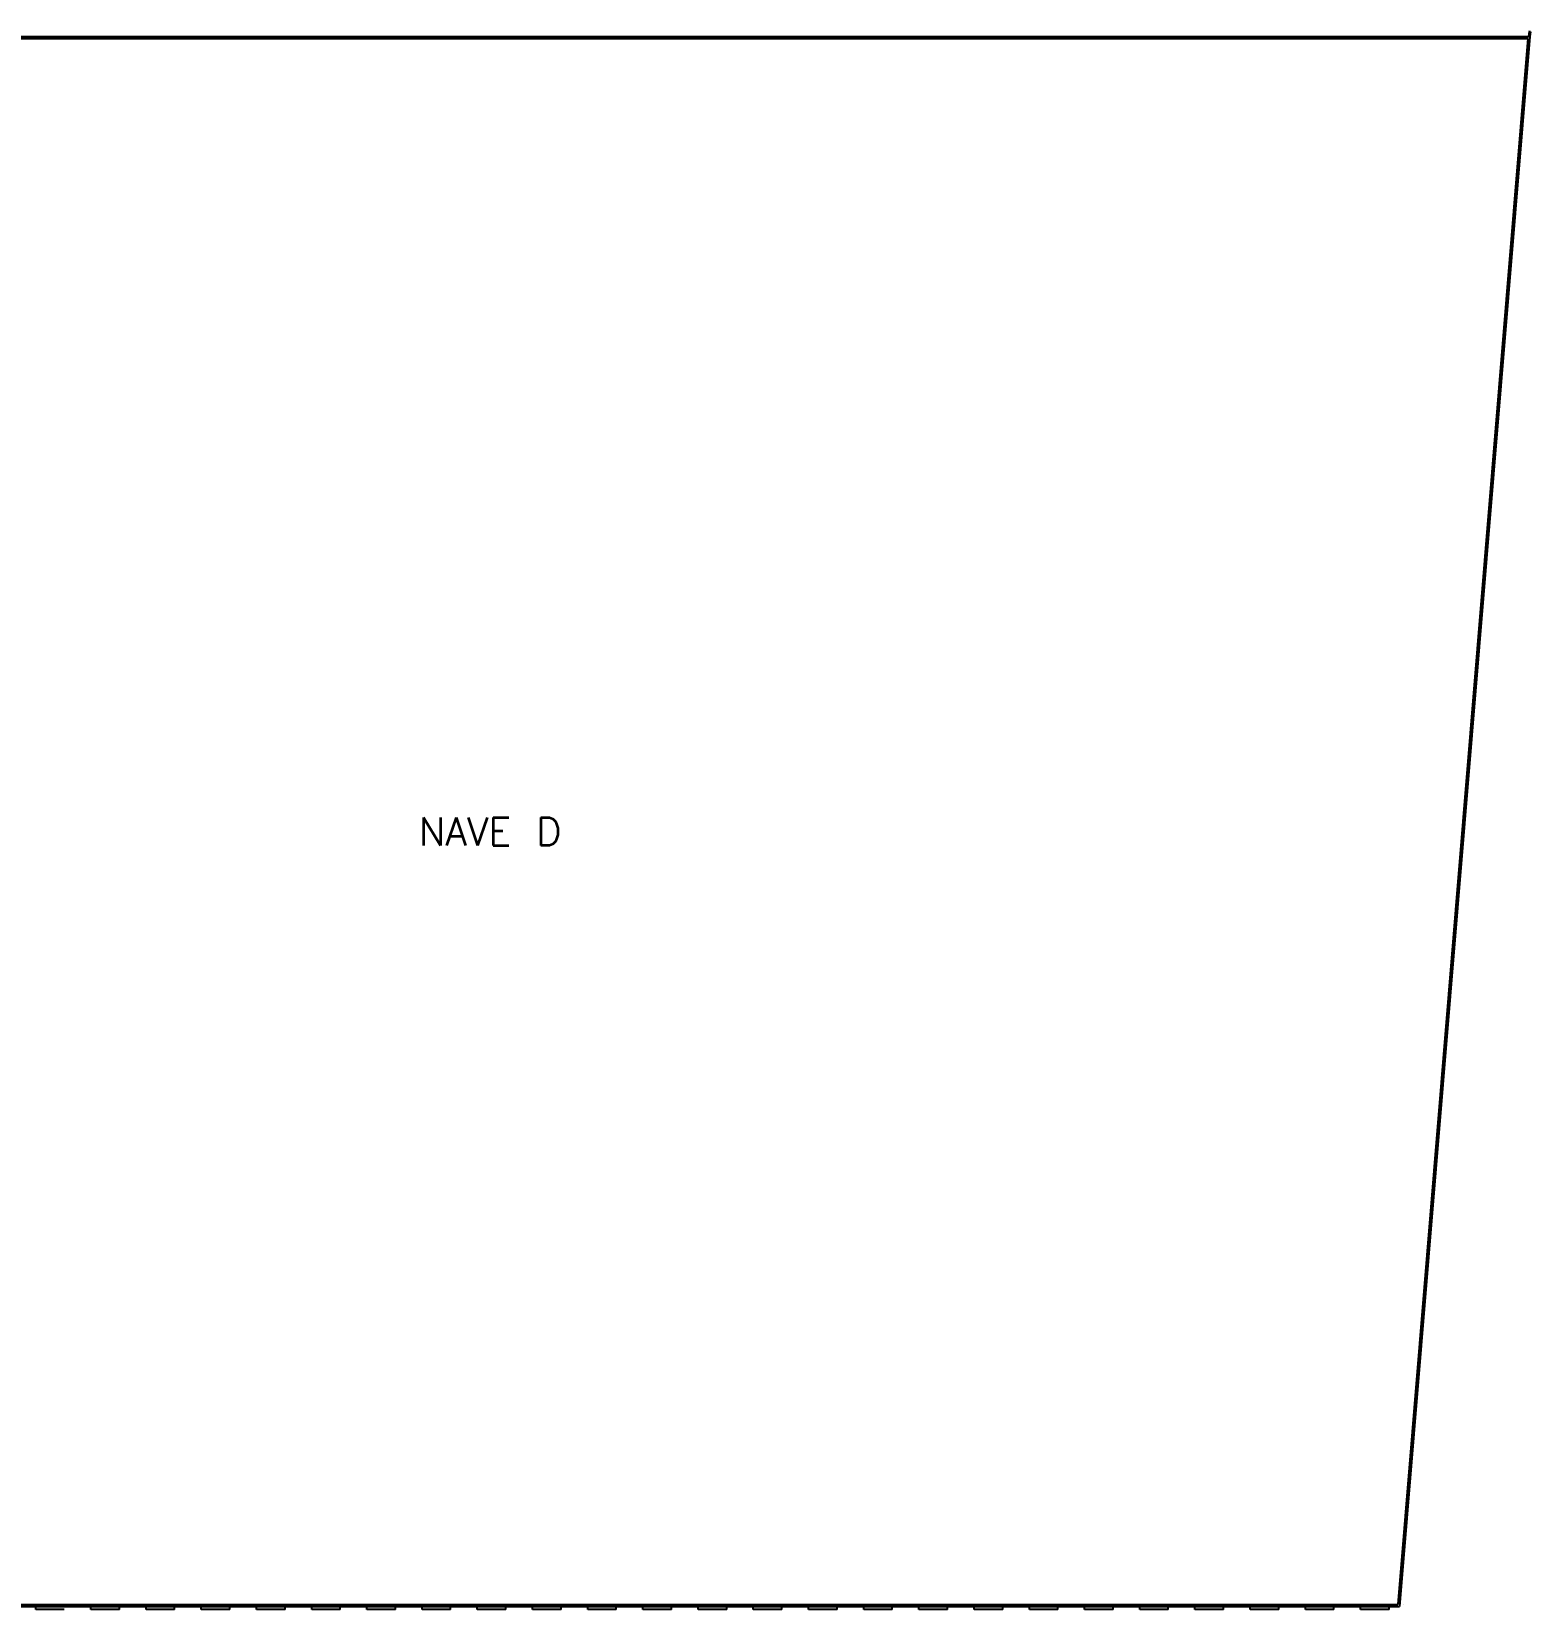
# Model space of a CAD drawing. Header units: millimetres. Extents: x 161 to 540, y 104 to 460.
# Drawn here: x 367.7 to 525.1, y 104.7 to 270.5 of the extents above; entities that cross this region are included whole.
import ezdxf

# ---------------------------------------------------------------- set-up
doc = ezdxf.new("R2010")
doc.units = ezdxf.units.MM
doc.layers.add('ARQ', color=1, linetype='Continuous')
doc.layers.add('Muros', color=3, linetype='Continuous')
doc.styles.get("Standard").update_dxf_attribs({"font": 'txt.shx'})

msp = doc.modelspace()

# ---------------------------------------------------------------- linework, layer by layer
at = {"layer": 'ARQ'}
for p, q in [((368.1, 104.72), (368.1, 105.02)), ((371.1, 104.72), (368.1, 104.72)), ((373.9, 104.72), (373.9, 105.02)), ((376.9, 104.72), (373.9, 104.72)), ((376.9, 104.72), (376.9, 105.02)), ((379.7, 104.72), (379.7, 105.02)), ((382.7, 104.72), (379.7, 104.72)), ((382.7, 104.72), (382.7, 105.02)), ((385.5, 104.72), (385.5, 105.02)), ((388.5, 104.72), (385.5, 104.72)), ((388.5, 104.72), (388.5, 105.02)), ((391.3, 104.72), (391.3, 105.02)), ((394.3, 104.72), (391.3, 104.72)), ((394.3, 104.72), (394.3, 105.02)), ((397.1, 104.72), (397.1, 105.02)), ((400.1, 104.72), (397.1, 104.72)), ((400.1, 104.72), (400.1, 105.02)), ((402.9, 104.72), (402.9, 105.02)), ((405.9, 104.72), (402.9, 104.72)), ((405.9, 104.72), (405.9, 105.02)), ((408.7, 104.72), (408.7, 105.02)), ((411.7, 104.72), (408.7, 104.72)), ((411.7, 104.72), (411.7, 105.02)), ((414.5, 104.72), (414.5, 105.02)), ((417.5, 104.72), (414.5, 104.72)), ((417.5, 104.72), (417.5, 105.02)), ((420.3, 104.72), (420.3, 105.02)), ((423.3, 104.72), (420.3, 104.72)), ((423.3, 104.72), (423.3, 105.02)), ((426.1, 104.72), (426.1, 105.02)), ((429.1, 104.72), (426.1, 104.72)), ((429.1, 104.72), (429.1, 105.02)), ((431.9, 104.72), (431.9, 105.02)), ((434.9, 104.72), (431.9, 104.72)), ((434.9, 104.72), (434.9, 105.02)), ((437.7, 104.72), (437.7, 105.02)), ((440.7, 104.72), (437.7, 104.72)), ((440.7, 104.72), (440.7, 105.02)), ((443.5, 104.72), (443.5, 105.02)), ((446.5, 104.72), (443.5, 104.72)), ((446.5, 104.72), (446.5, 105.02)), ((449.3, 104.72), (449.3, 105.02)), ((452.3, 104.72), (449.3, 104.72)), ((452.3, 104.72), (452.3, 105.02)), ((455.1, 104.72), (455.1, 105.02)), ((458.1, 104.72), (455.1, 104.72)), ((458.1, 104.72), (458.1, 105.02)), ((460.9, 104.72), (460.9, 105.02)), ((463.9, 104.72), (460.9, 104.72)), ((463.9, 104.72), (463.9, 105.02)), ((466.7, 104.72), (466.7, 105.02)), ((469.7, 104.72), (466.7, 104.72)), ((469.7, 104.72), (469.7, 105.02)), ((472.5, 104.72), (472.5, 105.02)), ((475.5, 104.72), (472.5, 104.72)), ((475.5, 104.72), (475.5, 105.02)), ((478.3, 104.72), (478.3, 105.02)), ((481.3, 104.72), (478.3, 104.72)), ((481.3, 104.72), (481.3, 105.02)), ((484.1, 104.72), (484.1, 105.02)), ((487.1, 104.72), (484.1, 104.72)), ((487.1, 104.72), (487.1, 105.02)), ((489.9, 104.72), (489.9, 105.02)), ((492.9, 104.72), (489.9, 104.72)), ((492.9, 104.72), (492.9, 105.02)), ((495.7, 104.72), (495.7, 105.02)), ((498.7, 104.72), (495.7, 104.72)), ((498.7, 104.72), (498.7, 105.02)), ((501.5, 104.72), (501.5, 105.02)), ((504.5, 104.72), (501.5, 104.72)), ((504.5, 104.72), (504.5, 105.02)), ((507.3, 104.72), (507.3, 105.02)), ((510.3, 104.72), (507.3, 104.72)), ((510.3, 104.72), (510.3, 105.02))]:
    msp.add_line(p, q, dxfattribs=at)
at = {"layer": 'Muros', "linetype": 'Continuous'}
for p, q in [((525.01, 270.52), (524.96, 270.01)), ((525.15, 270.51), (524.99, 270.52)), ((525.14, 270.51), (525.1, 270.01))]:
    msp.add_line(p, q, dxfattribs=at)
at = {"layer": 'Muros'}
for p, q in [((337.2, 270.01), (525.11, 270.01)), ((337.4, 269.81), (524.89, 269.81)), ((524.89, 269.81), (511.2, 105.22)), ((525.1, 270.01), (511.39, 105.02)), ((337.2, 105.02), (511.39, 105.02)), ((337.4, 105.22), (511.2, 105.22)), ((511.82, 105.22), (511.82, 105.22))]:
    msp.add_line(p, q, dxfattribs=at)

# ---------------------------------------------------------------- texts
at = {"insert": (408.36, 187.93), "char_height": 2.94, "attachment_point": 1}
msp.add_mtext_dynamic_manual_height_columns('NAVE D', width=46.5402, gutter_width=12.5, heights=[0], dxfattribs=at)

doc.saveas('drawing.dxf')
